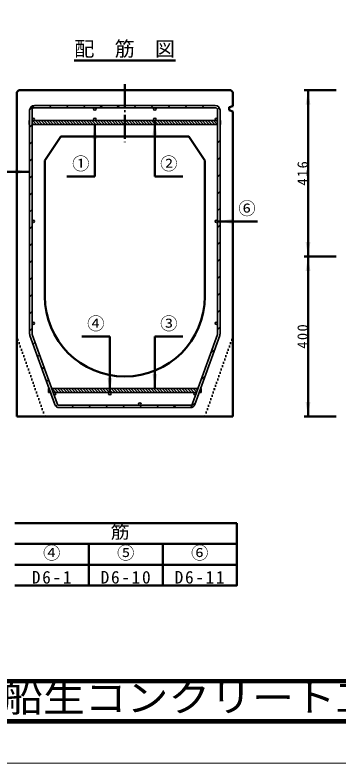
# Model space of a CAD drawing. Units: millimetres, scale not verified. Extents: x -2102 to 2102, y -1485 to 1485.
# Drawn here: x -982 to -174, y -1485 to 386 of the extents above; entities that cross this region are included whole.
import ezdxf
from ezdxf.enums import TextEntityAlignment as Align

# ---------------------------------------------------------------- set-up
doc = ezdxf.new("R2010")
doc.units = ezdxf.units.MM
doc.header["$LTSCALE"] = 5
doc.linetypes.add('DOTTED', pattern=[1.75, 0.25, -1.5])
doc.linetypes.add('LONG_DASHED_DOTTED', pattern=[15.25, 12, -1.5, 0.25, -1.5])
doc.layers.add('0-0_V-nasSTD', color=7, linetype='Continuous', lineweight=35)
doc.layers.add('0-1_0', color=7, linetype='Continuous', lineweight=35)
doc.styles.add('ＭＳ ゴシック', font='')
doc.styles.get('ＭＳ ゴシック').set_extended_font_data('MS Gothic')

msp = doc.modelspace()

# ---------------------------------------------------------------- linework, layer by layer
at = {"layer": '0-0_V-nasSTD'}
for p, q in [((-946.218, 116.348), (-945.218, 115.348)), ((-475.218, 122.08), (-939.218, 122.08)), ((-939.218, 116.419), (-934.88, 112.08)), ((-937.809, 122.08), (-927.809, 112.08)), ((-930.738, 122.08), (-920.738, 112.08)), ((-923.666, 122.08), (-913.666, 112.08)), ((-916.595, 122.08), (-906.595, 112.08)), ((-909.524, 122.08), (-899.524, 112.08)), ((-902.453, 122.08), (-892.453, 112.08)), ((-895.382, 122.08), (-885.382, 112.08)), ((-888.311, 122.08), (-878.311, 112.08)), ((-881.24, 122.08), (-871.24, 112.08)), ((-874.169, 122.08), (-864.169, 112.08)), ((-867.098, 122.08), (-857.098, 112.08)), ((-860.027, 122.08), (-850.027, 112.08)), ((-852.956, 122.08), (-842.956, 112.08)), ((-845.885, 122.08), (-835.885, 112.08)), ((-838.814, 122.08), (-828.814, 112.08)), ((-831.743, 122.08), (-821.743, 112.08)), ((-824.672, 122.08), (-814.672, 112.08)), ((-817.6, 122.08), (-807.6, 112.08)), ((-810.529, 122.08), (-800.529, 112.08)), ((-803.458, 122.08), (-793.458, 112.08)), ((-796.387, 122.08), (-786.387, 112.08)), ((-789.316, 122.08), (-779.316, 112.08)), ((-782.245, 122.08), (-772.245, 112.08)), ((-775.174, 122.08), (-765.174, 112.08)), ((-768.103, 122.08), (-758.103, 112.08)), ((-761.032, 122.08), (-751.032, 112.08)), ((-753.961, 122.08), (-743.961, 112.08)), ((-746.89, 122.08), (-736.89, 112.08)), ((-739.819, 122.08), (-729.819, 112.08)), ((-732.748, 122.08), (-722.748, 112.08)), ((-725.677, 122.08), (-715.677, 112.08)), ((-718.606, 122.08), (-708.606, 112.08)), ((-711.534, 122.08), (-701.534, 112.08)), ((-704.463, 122.08), (-694.463, 112.08)), ((-697.392, 122.08), (-687.392, 112.08)), ((-690.321, 122.08), (-680.321, 112.08)), ((-683.25, 122.08), (-673.25, 112.08)), ((-676.179, 122.08), (-666.179, 112.08)), ((-669.108, 122.08), (-659.108, 112.08)), ((-662.037, 122.08), (-652.037, 112.08)), ((-654.966, 122.08), (-644.966, 112.08)), ((-647.895, 122.08), (-637.895, 112.08)), ((-640.824, 122.08), (-630.824, 112.08)), ((-633.753, 122.08), (-623.753, 112.08)), ((-626.682, 122.08), (-616.682, 112.08)), ((-619.611, 122.08), (-609.611, 112.08)), ((-612.539, 122.08), (-602.539, 112.08)), ((-605.468, 122.08), (-595.468, 112.08)), ((-598.397, 122.08), (-588.397, 112.08)), ((-591.326, 122.08), (-581.326, 112.08)), ((-584.255, 122.08), (-574.255, 112.08)), ((-577.184, 122.08), (-567.184, 112.08)), ((-570.113, 122.08), (-560.113, 112.08)), ((-563.042, 122.08), (-553.042, 112.08)), ((-555.971, 122.08), (-545.971, 112.08)), ((-548.9, 122.08), (-538.9, 112.08)), ((-541.829, 122.08), (-531.829, 112.08)), ((-534.758, 122.08), (-524.758, 112.08)), ((-527.687, 122.08), (-517.687, 112.08)), ((-520.616, 122.08), (-510.616, 112.08)), ((-513.545, 122.08), (-503.545, 112.08)), ((-506.473, 122.08), (-496.473, 112.08)), ((-499.402, 122.08), (-489.402, 112.08)), ((-492.331, 122.08), (-482.331, 112.08)), ((-485.26, 122.08), (-475.26, 112.08)), ((-478.189, 122.08), (-475.218, 119.109)), ((-469.218, 120.18), (-468.218, 119.18)), ((-469.218, 113.109), (-468.218, 112.109)), ((-897.658, -554.467), (-894.205, -557.92)), ((-897.134, -547.92), (-896.389, -548.664)), ((-890.063, -547.92), (-880.063, -557.92)), ((-882.992, -547.92), (-872.992, -557.92)), ((-875.92, -547.92), (-865.92, -557.92)), ((-868.849, -547.92), (-858.849, -557.92)), ((-861.778, -547.92), (-851.778, -557.92)), ((-854.707, -547.92), (-844.707, -557.92)), ((-847.636, -547.92), (-837.636, -557.92)), ((-840.565, -547.92), (-830.565, -557.92)), ((-833.494, -547.92), (-823.494, -557.92)), ((-826.423, -547.92), (-816.423, -557.92)), ((-819.352, -547.92), (-809.352, -557.92)), ((-812.281, -547.92), (-802.281, -557.92)), ((-805.21, -547.92), (-795.21, -557.92)), ((-798.139, -547.92), (-788.139, -557.92)), ((-791.068, -547.92), (-781.068, -557.92)), ((-783.997, -547.92), (-773.997, -557.92)), ((-776.925, -547.92), (-766.925, -557.92)), ((-769.854, -547.92), (-759.854, -557.92)), ((-762.783, -547.92), (-752.783, -557.92)), ((-755.712, -547.92), (-745.712, -557.92)), ((-748.641, -547.92), (-738.641, -557.92)), ((-741.57, -547.92), (-731.57, -557.92)), ((-734.499, -547.92), (-724.499, -557.92)), ((-727.428, -547.92), (-717.428, -557.92)), ((-720.357, -547.92), (-710.357, -557.92)), ((-713.286, -547.92), (-703.286, -557.92)), ((-706.215, -547.92), (-696.215, -557.92)), ((-699.144, -547.92), (-689.144, -557.92)), ((-692.073, -547.92), (-682.073, -557.92)), ((-685.002, -547.92), (-675.002, -557.92)), ((-677.931, -547.92), (-667.931, -557.92)), ((-670.859, -547.92), (-660.859, -557.92)), ((-663.788, -547.92), (-653.788, -557.92)), ((-656.717, -547.92), (-646.717, -557.92)), ((-649.646, -547.92), (-639.646, -557.92)), ((-642.575, -547.92), (-632.575, -557.92)), ((-635.504, -547.92), (-625.504, -557.92)), ((-628.433, -547.92), (-618.433, -557.92)), ((-621.362, -547.92), (-611.362, -557.92)), ((-614.291, -547.92), (-604.291, -557.92)), ((-607.22, -547.92), (-597.22, -557.92)), ((-600.149, -547.92), (-590.149, -557.92)), ((-593.078, -547.92), (-583.078, -557.92)), ((-586.007, -547.92), (-576.007, -557.92)), ((-578.936, -547.92), (-568.936, -557.92)), ((-571.865, -547.92), (-561.865, -557.92)), ((-564.793, -547.92), (-554.793, -557.92)), ((-557.722, -547.92), (-547.722, -557.92)), ((-550.651, -547.92), (-540.651, -557.92)), ((-543.58, -547.92), (-533.58, -557.92)), ((-537.894, -585.958), (-527.769, -557.92)), ((-536.509, -547.92), (-527.435, -556.994)), ((-529.438, -547.92), (-525.559, -551.799)), ((-520.872, -556.486), (-519.438, -557.92)), ((-518.996, -551.291), (-516.779, -553.508))]:
    msp.add_line(p, q, dxfattribs=at)
at = {"layer": '0-0_V-nasSTD', "lineweight": 50}
for p, q in [((-797.5, -885), (-982.5, -885)), ((-612.5, -885), (-797.5, -885)), ((-427.5, -885), (-612.5, -885)), ((-427.5, -937), (-427.5, -885)), ((-797.5, -937), (-612.5, -937)), ((-612.5, -989), (-612.5, -937)), ((-612.5, -937), (-427.5, -937)), ((-612.5, -1041), (-612.5, -989))]:
    msp.add_line(p, q, dxfattribs=at)
at = {"layer": '0-0_V-nasSTD', "lineweight": 18}
for points in [[(-2102.5, -1485), (-2102.5, 1485), (2102.5, 1485), (2102.5, -1485)], [(-2002.5, -1385), (-2002.5, 1385), (2002.5, 1385), (2002.5, -1385)]]:
    msp.add_lwpolyline(points, close=True, dxfattribs=at)
at = {"layer": '0-0_V-nasSTD', "lineweight": 100}
msp.add_lwpolyline([(-1997.5, 1380), (-1997.5, -1380), (1997.5, -1380), (1997.5, 1380)], close=True, dxfattribs=at)
at = {"layer": '0-0_V-nasSTD'}
for points in [[(-939.218, 112.08), (-475.218, 112.08), (-475.218, 148.08), (-475.218, 122.08)], [(-890.279, -547.92), (-890.279, -547.92), (-524.158, -547.92), (-524.158, -547.92)], [(-527.769, -557.92), (-886.668, -557.92), (-886.668, -557.92)], [(-517.779, -547.92), (-516.779, -547.92), (-516.779, -557.92), (-521.39, -557.92), (-521.39, -557.92)]]:
    msp.add_lwpolyline(points, dxfattribs=at)
for points in [[(-469.218, 122.08), (-468.218, 122.08), (-468.218, 112.08), (-469.218, 112.08), (-469.218, 148.08)], [(-945.218, 112.08), (-946.218, 112.08), (-946.218, 122.08), (-945.218, 122.08), (-945.218, -411.345)], [(-893.047, -557.92), (-897.658, -557.92), (-897.658, -547.92), (-896.658, -547.92), (-882.186, -587.996)]]:
    msp.add_lwpolyline(points, close=True, dxfattribs=at)
at = {"layer": '0-0_V-nasSTD', "lineweight": 50}
for points in [[(-982.5, -989), (-797.5, -989), (-797.5, -937), (-982.5, -937)], [(-797.5, -989), (-797.5, -937), (-797.5, -989)], [(-797.5, -989), (-612.5, -989), (-612.5, -937)], [(-612.5, -989), (-612.5, -937), (-612.5, -989)], [(-612.5, -989), (-427.5, -989), (-427.5, -937)], [(-612.5, -1041), (-427.5, -1041), (-427.5, -989), (-427.5, -937), (-427.5, -989)], [(-982.5, -1041), (-797.5, -1041), (-797.5, -989)], [(-797.5, -1041), (-797.5, -989), (-797.5, -1041)], [(-797.5, -1041), (-612.5, -1041), (-612.5, -989)], [(-612.5, -1041), (-612.5, -989), (-612.5, -1041)], [(-427.5, -1041), (-427.5, -989), (-427.5, -1041)]]:
    msp.add_lwpolyline(points, dxfattribs=at)
at = {"layer": '0-0_V-nasSTD'}
for points in [[(-255.238, 162.08), (-249.238, 198.08), (-243.238, 162.08)], [(-638.218, 86.08), (-632.218, 122.08), (-626.218, 86.08)], [(-788.218, 76.08), (-782.218, 112.08), (-776.218, 76.08)], [(-981.218, -11.886), (-981.218, 0.114), (-945.218, -5.886)], [(-475.218, -129.92), (-439.218, -135.92), (-439.218, -123.92)], [(-255.238, -181.92), (-249.238, -217.92), (-243.238, -181.92)], [(-255.238, -253.92), (-249.238, -217.92), (-243.238, -253.92)], [(-750.718, -521.92), (-744.718, -557.92), (-738.718, -521.92)], [(-638.218, -511.92), (-632.218, -547.92), (-626.218, -511.92)], [(-255.238, -581.92), (-249.238, -617.92), (-243.238, -581.92)]]:
    msp.add_solid(points, dxfattribs=at)
at = {"layer": '0-1_0', "lineweight": 50}
for p, q in [((-833.622, 272.08), (-580.815, 272.08)), ((-972.218, 198.08), (-977.218, 193.08)), ((-977.218, -617.92), (-977.218, 193.08)), ((-972.218, 198.08), (-442.218, 198.08)), ((-442.218, 198.08), (-437.218, 193.08)), ((-437.218, 193.08), (-437.218, 158.095)), ((-179.238, 198.08), (-259.238, 198.08)), ((-446.218, 156.08), (-437.218, 158.095)), ((-446.218, 148.08), (-446.218, 156.08)), ((-446.218, 148.08), (-437.218, 144.722)), ((-437.218, -617.92), (-437.218, 144.722)), ((-632.218, -17.92), (-632.218, 122.08)), ((-782.218, -17.92), (-782.218, 112.08)), ((-867.218, 82.08), (-907.218, 22.08)), ((-867.218, 82.08), (-547.218, 82.08)), ((-547.218, 82.08), (-507.218, 22.08)), ((-907.218, 22.08), (-907.218, -317.92)), ((-507.218, 22.08), (-507.218, -317.92)), ((-1045.218, -5.886), (-945.218, -5.886)), ((-782.218, -17.92), (-852.218, -17.92)), ((-632.218, -17.92), (-562.218, -17.92)), ((-375.218, -129.92), (-475.218, -129.92)), ((-179.238, -217.92), (-259.238, -217.92)), ((-814.718, -417.92), (-744.718, -417.92)), ((-744.718, -417.92), (-744.718, -557.92)), ((-632.218, -417.92), (-632.218, -547.92)), ((-562.218, -417.92), (-632.218, -417.92)), ((-977.218, -617.92), (-437.218, -617.92)), ((-179.238, -617.92), (-259.238, -617.92))]:
    msp.add_line(p, q, dxfattribs=at)
at = {"layer": '0-1_0', "linetype": 'LONG_DASHED_DOTTED', "lineweight": 50}
msp.add_line((-707.218, 213.08), (-707.218, 67.08), dxfattribs=at)
at = {"layer": '0-1_0'}
for p, q in [((-933.064, 160.08), (-945.218, 147.926)), ((-933.218, 160.08), (-481.218, 160.08)), ((-481.218, 154.08), (-933.218, 154.08)), ((-933.218, 154.08), (-481.218, 154.08)), ((-890.638, 160.08), (-896.638, 154.08)), ((-848.211, 160.08), (-854.211, 154.08)), ((-805.785, 160.08), (-811.785, 154.08)), ((-763.359, 160.08), (-769.359, 154.08)), ((-720.932, 160.08), (-726.932, 154.08)), ((-678.506, 160.08), (-684.506, 154.08)), ((-636.079, 160.08), (-642.079, 154.08)), ((-593.653, 160.08), (-599.653, 154.08)), ((-551.226, 160.08), (-557.226, 154.08)), ((-508.8, 160.08), (-514.8, 154.08)), ((-471.431, 155.023), (-475.799, 150.655)), ((-945.218, 148.08), (-945.218, -411.345)), ((-939.218, 148.08), (-939.218, -411.345)), ((-939.218, -411.345), (-939.218, 148.08)), ((-475.218, -411.345), (-475.218, 148.08)), ((-475.218, 148.08), (-475.218, -411.345)), ((-469.218, -411.345), (-469.218, 148.08)), ((-946.218, 122.08), (-946.218, 112.08)), ((-945.218, 122.08), (-946.218, 122.08)), ((-475.218, 122.08), (-939.218, 122.08)), ((-946.218, 112.08), (-945.218, 112.08)), ((-939.218, 111.499), (-945.218, 105.499)), ((-475.218, 112.08), (-939.218, 112.08)), ((-469.218, 112.08), (-468.218, 112.08)), ((-939.218, 69.073), (-945.218, 63.073)), ((-469.218, 72.383), (-475.218, 66.383)), ((-939.218, 26.647), (-945.218, 20.647)), ((-469.218, 29.956), (-475.218, 23.956)), ((-939.218, -15.78), (-945.218, -21.78)), ((-469.218, -12.47), (-475.218, -18.47)), ((-469.218, -54.897), (-475.218, -60.897)), ((-939.218, -58.206), (-945.218, -64.206)), ((-939.218, -100.633), (-945.218, -106.633)), ((-469.218, -97.323), (-475.218, -103.323)), ((-939.218, -143.059), (-945.218, -149.059)), ((-475.218, -145.749), (-469.218, -139.749)), ((-939.218, -185.485), (-945.218, -191.485)), ((-475.218, -188.176), (-469.218, -182.176)), ((-939.218, -227.912), (-945.218, -233.912)), ((-475.218, -230.602), (-469.218, -224.602)), ((-939.218, -270.338), (-945.218, -276.338)), ((-475.218, -273.029), (-469.218, -267.029)), ((-939.218, -312.765), (-945.218, -318.765)), ((-475.218, -315.455), (-469.218, -309.455)), ((-939.218, -355.191), (-945.218, -361.191)), ((-475.218, -357.882), (-469.218, -351.882)), ((-939.218, -397.617), (-945.218, -403.617)), ((-475.218, -400.308), (-469.218, -394.308)), ((-882.186, -587.996), (-944.505, -415.42)), ((-876.543, -585.958), (-938.862, -413.383)), ((-876.543, -585.958), (-938.862, -413.383)), ((-537.894, -585.958), (-475.575, -413.383)), ((-475.575, -413.383), (-537.894, -585.958)), ((-532.251, -587.996), (-469.932, -415.42)), ((-931.883, -432.708), (-936.57, -437.395)), ((-920.627, -463.879), (-925.314, -468.566)), ((-492.367, -459.883), (-482.382, -449.898)), ((-909.371, -495.049), (-914.058, -499.736)), ((-516.347, -526.289), (-506.362, -516.304)), ((-898.115, -526.22), (-902.802, -530.906)), ((-897.658, -547.92), (-896.658, -547.92)), ((-897.658, -547.92), (-897.658, -557.92)), ((-897.658, -557.92), (-893.047, -557.92)), ((-890.279, -547.92), (-524.158, -547.92)), ((-886.668, -557.92), (-527.769, -557.92)), ((-879.416, -592.374), (-875.174, -588.131)), ((-870.9, -589.92), (-543.537, -589.92)), ((-870.9, -595.92), (-543.537, -595.92)), ((-840.536, -595.92), (-834.536, -589.92)), ((-798.11, -595.92), (-792.11, -589.92)), ((-755.683, -595.92), (-749.683, -589.92)), ((-713.257, -595.92), (-707.257, -589.92)), ((-670.83, -595.92), (-664.83, -589.92)), ((-628.404, -595.92), (-622.404, -589.92)), ((-585.978, -595.92), (-579.978, -589.92)), ((-543.551, -595.92), (-530.342, -582.711))]:
    msp.add_line(p, q, dxfattribs=at)
at = {"layer": '0-1_0', "linetype": 'DOTTED', "lineweight": 50}
for p, q in [((-977.218, -417.92), (-907.218, -617.92)), ((-437.218, -417.92), (-507.218, -617.92))]:
    msp.add_line(p, q, dxfattribs=at)
at = {"layer": '0-1_0', "lineweight": 100}
msp.add_line((-1997.5, -1280), (1997.5, -1280), dxfattribs=at)
at = {"layer": '0-1_0', "lineweight": 50}
msp.add_lwpolyline([(-249.238, -617.92), (-249.238, -217.92), (-249.238, 198.08)], dxfattribs=at)
at = {"layer": '0-1_0'}
for points in [[(-469.218, 122.08), (-468.218, 122.08), (-468.218, 112.08)], [(-517.779, -547.92), (-516.779, -547.92), (-516.779, -557.92), (-521.39, -557.92)], [(-543.537, -589.92), (-543.537, -589.92), (-870.9, -589.92)]]:
    msp.add_lwpolyline(points, dxfattribs=at)
for centre in [(-782.218, 151.08), (-632.218, 151.08), (-936.218, 125.08), (-782.218, 125.08), (-632.218, 125.08), (-478.218, 125.08), (-936.218, -129.92), (-478.218, -129.92), (-936.218, -384.92), (-478.218, -384.92), (-882.395, -560.92), (-744.718, -560.92), (-532.042, -560.92), (-669.718, -586.92)]:
    msp.add_circle(centre, 3, dxfattribs=at)
for centre, radius, start, end in [((-933.218, 148.08), 12, 90, 180), ((-933.218, 148.08), 6, 90, 180), ((-933.218, 148.08), 6, 90, 180), ((-481.218, 148.08), 12, 0, 90), ((-481.218, 148.08), 6, 0, 90), ((-481.218, 148.08), 6, 0, 90), ((-933.218, -411.345), 12, 180, 199.85521), ((-933.218, -411.345), 6, 180, 199.85521), ((-933.218, -411.345), 6, 180, 199.85522), ((-481.218, -411.345), 6, 340.14479, 0), ((-481.218, -411.345), 6, 340.14479, 0), ((-481.218, -411.345), 12, 340.14479, 0), ((-870.9, -583.92), 12, 199.85521, 270), ((-870.9, -583.92), 6, 199.85521, 270), ((-870.9, -583.92), 6, 199.85521, 270), ((-543.537, -583.92), 6, 270, 340.14479), ((-543.537, -583.92), 6, 270, 340.14479), ((-543.537, -583.92), 12, 270, 340.14479)]:
    msp.add_arc(centre, radius, start, end, dxfattribs=at)
at = {"layer": '0-1_0', "lineweight": 50}
for start, end in [(180, 270), (270, 0)]:
    msp.add_arc((-707.218, -317.92), 200, start, end, dxfattribs=at)

# ---------------------------------------------------------------- texts
at = {"layer": '0-0_V-nasSTD', "style": 'ＭＳ ゴシック'}
for s, height, p in [('配\u3000筋\u3000図', 36.95, (-833.622, 272.08)), ('①', 31.67, (-838.818, -10.92)), ('②', 31.67, (-618.818, -10.92)), ('⑥', 31.67, (-423.418, -122.92)), ('④', 31.67, (-801.318, -410.92)), ('③', 31.67, (-618.818, -410.92)), ('④', 31.67, (-911.6, -984.6)), ('⑤', 31.67, (-726.6, -984.6)), ('⑥', 31.67, (-541.6, -984.6))]:
    msp.add_text(s, height=height, dxfattribs=at).set_placement(p, align=Align.BOTTOM_LEFT)
at = {"layer": '0-0_V-nasSTD', "style": 'ＭＳ ゴシック', "width": 1.1}
for s, height, p in [('配\u3000\u3000\u3000\u3000\u3000\u3000\u3000\u3000\u3000\u3000筋', 31.67, (-1265.46, -932.6)), ('株式会社船生コンクリート工業', 69.65, (-1434.221, -1377.45))]:
    msp.add_text(s, height=height, dxfattribs=at).set_placement(p, align=Align.BOTTOM_LEFT)
at = {"layer": '0-0_V-nasSTD', "char_height": 26.39, "attachment_point": 7, "rotation": 90, "style": 'ＭＳ ゴシック'}
for s, insert in [('\\T1.2;416', (-249.238, -40.52)), ('\\T1.2;400', (-249.238, -448.52))]:
    msp.add_mtext(s, dxfattribs=dict(at, insert=insert))
at = {"layer": '0-0_V-nasSTD', "char_height": 31.67, "attachment_point": 7, "style": 'ＭＳ ゴシック'}
for s, insert in [('\\T1.2;D6-1', (-939.68, -1036.6)), ('\\T1.2;D6-10', (-767.64, -1036.6)), ('\\T1.2;D6-11', (-582.64, -1036.6))]:
    msp.add_mtext(s, dxfattribs=dict(at, insert=insert))

doc.saveas('drawing.dxf')
